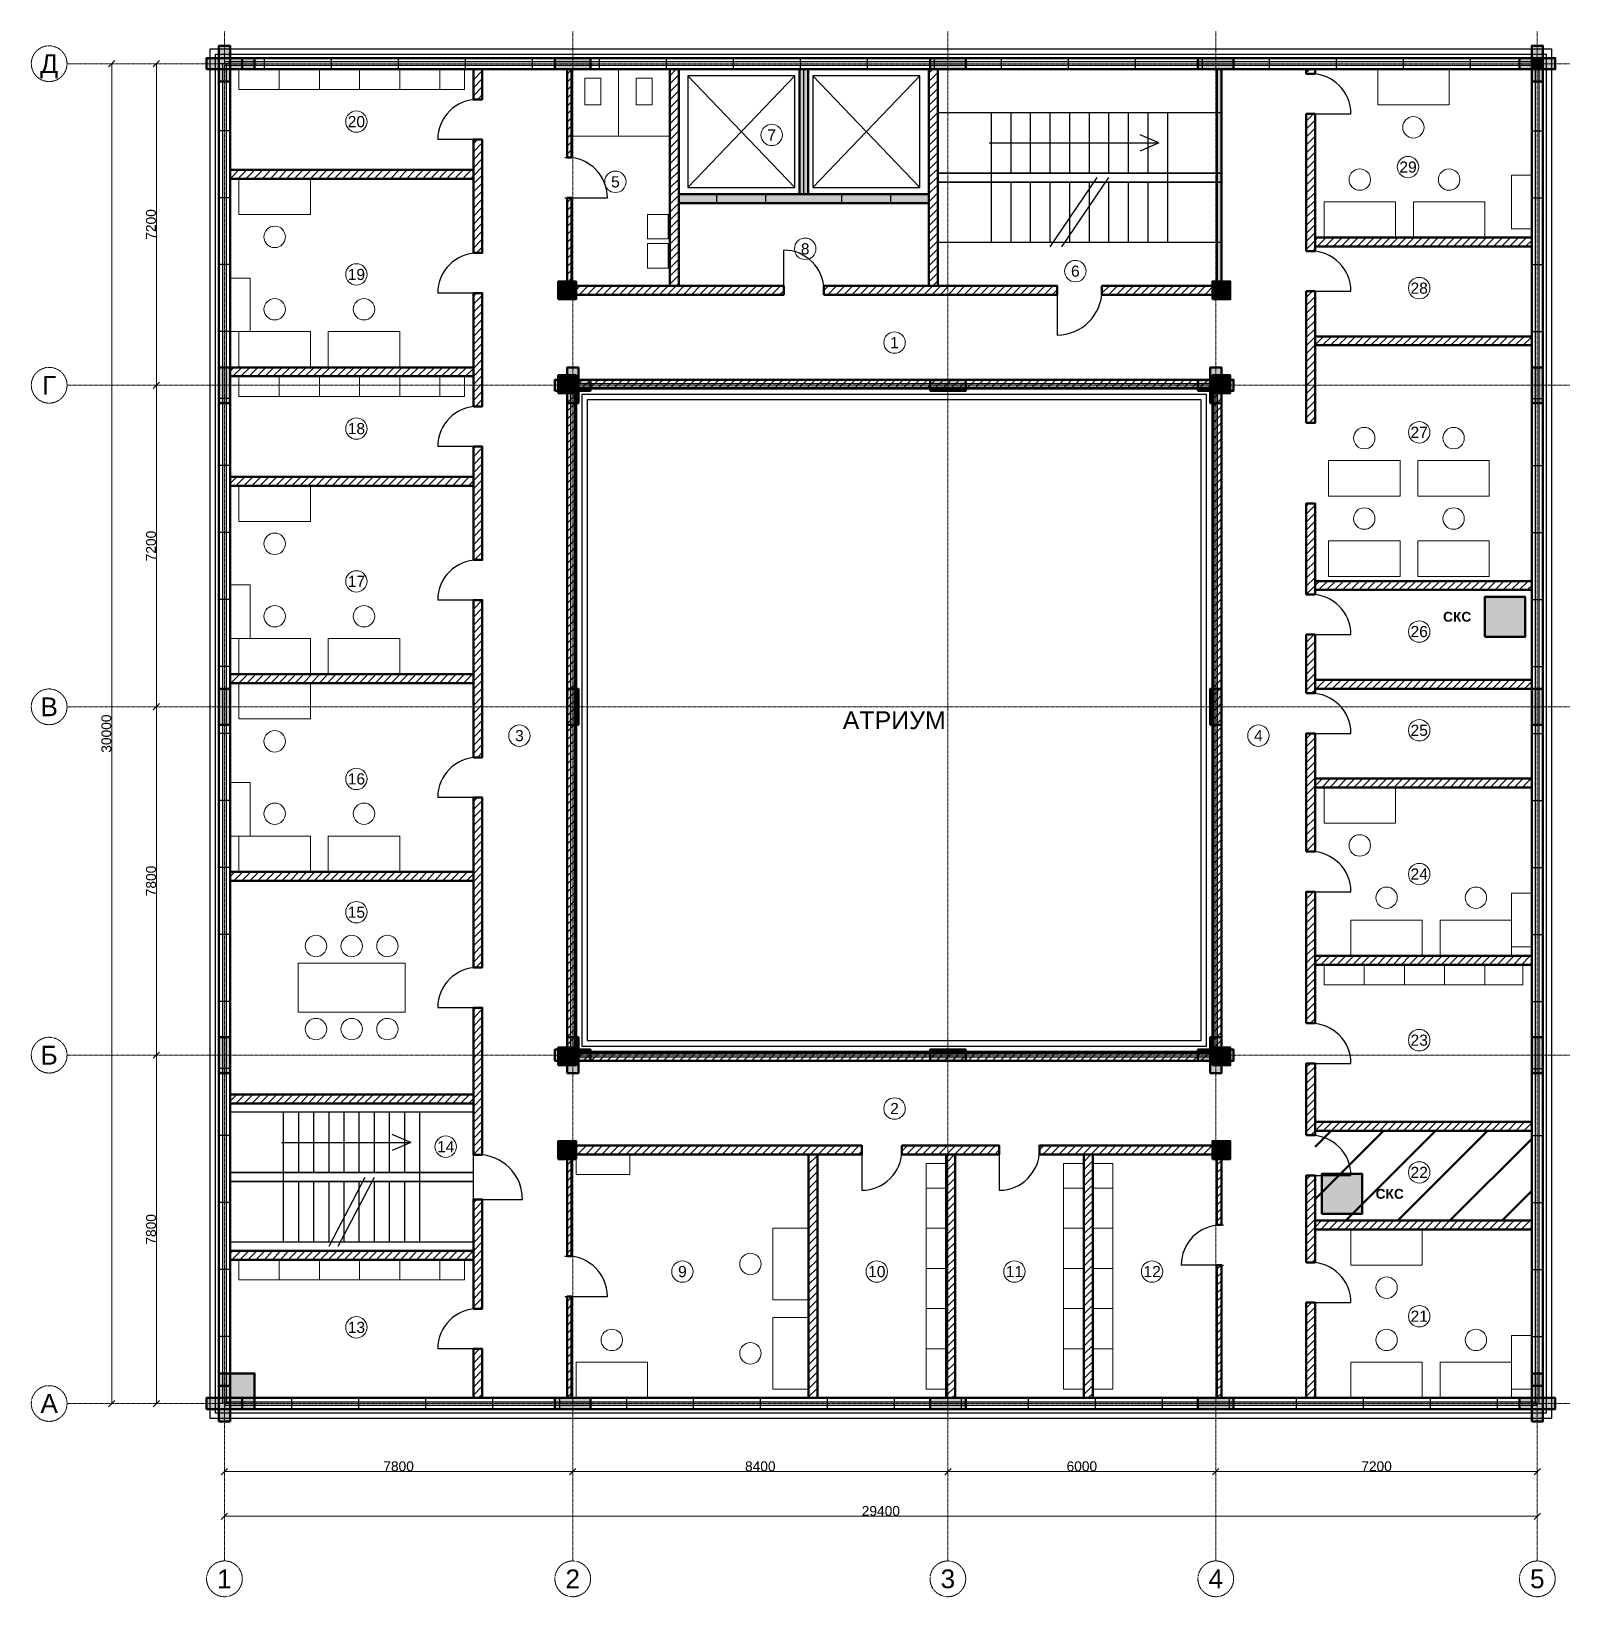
# Model space of a CAD drawing. Header units: millimetres. Extents: x -4325 to 30125, y -4325 to 30725.
import ezdxf
from ezdxf.enums import TextEntityAlignment as Align

# ---------------------------------------------------------------- set-up
doc = ezdxf.new("R2010")
doc.units = ezdxf.units.MM
doc.linetypes.add('CENTER2', pattern=[2.541, 1.587, -0.318, 0.318, -0.318])
for name, color, linetype, lineweight in [('A-ANNO-ROOM', 7, 'CONTINUOUS', 18), ('A-DIMS', 8, 'CONTINUOUS', 13), ('A-DOOR', 3, 'CONTINUOUS', 25), ('A-ELEV', 7, 'CONTINUOUS', 25), ('A-FACADE-PANEL', 8, 'CONTINUOUS', 25), ('A-FURN', 8, 'CONTINUOUS', 18), ('A-GLAZ-RIBBON', 5, 'CONTINUOUS', 25), ('A-GRID', 8, 'CENTER2', 13), ('A-HATCH', 9, 'CONTINUOUS', 9), ('A-OUTLINE', 7, 'CONTINUOUS', 50), ('A-SANI', 8, 'CONTINUOUS', 18), ('A-STAIR', 7, 'CONTINUOUS', 25), ('A-WALL-BLOCK', 9, 'CONTINUOUS', 50), ('A-WALL-RC', 7, 'CONTINUOUS', 50), ('E-SCS-RISER', 1, 'CONTINUOUS', 50), ('E-SERVER-ROOM', 1, 'CONTINUOUS', 50)]:
    doc.layers.add(name, color=color, linetype=linetype, lineweight=lineweight)
doc.styles.add('Arial', font='arial.ttf')
doc.styles.add('Arial-Bold', font='arialbd.ttf')
doc.styles.get("Standard").update_dxf_attribs({"font": 'arial.ttf'})

msp = doc.modelspace()

# ---------------------------------------------------------------- hatches: boundary and pattern name
at = {"layer": 'A-HATCH'}
h = msp.add_hatch(dxfattribs=at)
h.set_pattern_fill('ANSI31', scale=40)
h.paths.add_polyline_path([(5575, 29199), (5775, 29199), (5775, 29875), (5775, 29875), (5575, 29875), (5575, 29875)])
h = msp.add_hatch(dxfattribs=at)
h.set_pattern_fill('ANSI31', scale=40)
h.paths.add_polyline_path([(7675, 27900), (7775, 27900), (7775, 29875), (7775, 29875), (7675, 29875), (7675, 29875)])
h = msp.add_hatch(dxfattribs=at)
h.set_pattern_fill('ANSI31', scale=40)
h.paths.add_polyline_path([(9975, 25025), (10175, 25025), (10175, 29875), (10175, 29875), (9975, 29875), (9975, 29875)])
h = msp.add_hatch(dxfattribs=at)
h.set_pattern_fill('ANSI31', scale=40)
h.paths.add_polyline_path([(15775, 25025), (15975, 25025), (15975, 29875), (15975, 29875), (15775, 29875), (15775, 29875)])
h = msp.add_hatch(dxfattribs=at)
h.set_pattern_fill('ANSI31', scale=40)
h.paths.add_polyline_path([(24225, 29775), (24425, 29775), (24425, 29875), (24425, 29875), (24225, 29875), (24225, 29875)])
h = msp.add_hatch(dxfattribs=at)
h.set_pattern_fill('ANSI31', scale=40)
h.paths.add_polyline_path([(24225, 25805), (24425, 25805), (24425, 28875), (24225, 28875)])
h = msp.add_hatch(dxfattribs=at)
h.set_pattern_fill('ANSI31', scale=40)
h.paths.add_polyline_path([(5575, 25762), (5775, 25762), (5775, 28299), (5575, 28299)])
h = msp.add_hatch(dxfattribs=at)
h.set_pattern_fill('ANSI31', scale=40)
h.paths.add_polyline_path([(125, 27423), (125, 27423), (5575, 27423), (5575, 27623), (125, 27623), (125, 27623)])
h = msp.add_hatch(dxfattribs=at)
h.set_pattern_fill('ANSI31', scale=40)
h.paths.add_polyline_path([(7675, 25025), (7775, 25025), (7775, 27000), (7675, 27000)])
h = msp.add_hatch(dxfattribs=at)
h.set_pattern_fill('ANSI31', scale=40)
h.paths.add_polyline_path([(24425, 25905), (29275, 25905), (29275, 25905), (29275, 26105), (29275, 26105), (24425, 26105)])
h = msp.add_hatch(dxfattribs=at)
h.set_pattern_fill('ANSI31', scale=40)
h.paths.add_polyline_path([(7675, 24825), (12525, 24825), (12525, 25025), (7675, 25025)])
h = msp.add_hatch(dxfattribs=at)
h.set_pattern_fill('ANSI31', scale=40)
h.paths.add_polyline_path([(13425, 24825), (18650, 24825), (18650, 25025), (13425, 25025)])
h = msp.add_hatch(dxfattribs=at)
h.set_pattern_fill('ANSI31', scale=40)
h.paths.add_polyline_path([(19650, 24825), (22325, 24825), (22325, 25025), (19650, 25025)])
h = msp.add_hatch(dxfattribs=at)
h.set_pattern_fill('ANSI31', scale=40)
h.paths.add_polyline_path([(24225, 21955), (24425, 21955), (24425, 24905), (24225, 24905)])
h = msp.add_hatch(dxfattribs=at)
h.set_pattern_fill('ANSI31', scale=40)
h.paths.add_polyline_path([(5575, 22325.5), (5775, 22325.5), (5775, 24862), (5575, 24862)])
h = msp.add_hatch(dxfattribs=at)
h.set_pattern_fill('ANSI31', scale=40)
h.paths.add_polyline_path([(24425, 23694), (29275, 23694), (29275, 23694), (29275, 23894), (29275, 23894), (24425, 23894)])
h = msp.add_hatch(dxfattribs=at)
h.set_pattern_fill('ANSI31', scale=40)
h.paths.add_polyline_path([(125, 23001), (125, 23001), (5575, 23001), (5575, 23201), (125, 23201), (125, 23201)])
h = msp.add_hatch(dxfattribs=at)
h.set_pattern_fill('ANSI31', scale=40)
h.paths.add_polyline_path([(7675, 22725), (22325, 22725), (22325, 22925), (7675, 22925)])
h = msp.add_hatch(dxfattribs=at)
h.set_pattern_fill('ANSI31', scale=40)
h.paths.add_polyline_path([(7675, 7875), (7875, 7875), (7875, 22725), (7675, 22725)])
h = msp.add_hatch(dxfattribs=at)
h.set_pattern_fill('ANSI31', scale=40)
h.paths.add_polyline_path([(22125, 7875), (22325, 7875), (22325, 22725), (22125, 22725)])
h = msp.add_hatch(dxfattribs=at)
h.set_pattern_fill('ANSI31', scale=40)
h.paths.add_polyline_path([(5575, 18889), (5775, 18889), (5775, 21425.5), (5575, 21425.5)])
h = msp.add_hatch(dxfattribs=at)
h.set_pattern_fill('ANSI31', scale=40)
h.paths.add_polyline_path([(125, 20550), (125, 20550), (5575, 20550), (5575, 20750), (125, 20750), (125, 20750)])
h = msp.add_hatch(dxfattribs=at)
h.set_pattern_fill('ANSI31', scale=40)
h.paths.add_polyline_path([(24225, 18116), (24425, 18116), (24425, 20155), (24225, 20155)])
h = msp.add_hatch(dxfattribs=at)
h.set_pattern_fill('ANSI31', scale=40)
h.paths.add_polyline_path([(24425, 18216), (29275, 18216), (29275, 18216), (29275, 18416), (29275, 18416), (24425, 18416)])
h = msp.add_hatch(dxfattribs=at)
h.set_pattern_fill('ANSI31', scale=40)
h.paths.add_polyline_path([(5575, 14467), (5775, 14467), (5775, 17989), (5575, 17989)])
h = msp.add_hatch(dxfattribs=at)
h.set_pattern_fill('ANSI31', scale=40)
h.paths.add_polyline_path([(24225, 15905), (24425, 15905), (24425, 17216), (24225, 17216)])
h = msp.add_hatch(dxfattribs=at)
h.set_pattern_fill('ANSI31', scale=40)
h.paths.add_polyline_path([(125, 16128), (125, 16128), (5575, 16128), (5575, 16328), (125, 16328), (125, 16328)])
h = msp.add_hatch(dxfattribs=at)
h.set_pattern_fill('ANSI31', scale=40)
h.paths.add_polyline_path([(24425, 16005), (29275, 16005), (29275, 16005), (29275, 16205), (29275, 16205), (24425, 16205)])
h = msp.add_hatch(dxfattribs=at)
h.set_pattern_fill('ANSI31', scale=40)
h.paths.add_polyline_path([(24225, 12360), (24425, 12360), (24425, 15005), (24225, 15005)])
h = msp.add_hatch(dxfattribs=at)
h.set_pattern_fill('ANSI31', scale=40)
h.paths.add_polyline_path([(24425, 13795), (29275, 13795), (29275, 13795), (29275, 13995), (29275, 13995), (24425, 13995)])
h = msp.add_hatch(dxfattribs=at)
h.set_pattern_fill('ANSI31', scale=40)
h.paths.add_polyline_path([(5575, 9763.5), (5775, 9763.5), (5775, 13567), (5575, 13567)])
h = msp.add_hatch(dxfattribs=at)
h.set_pattern_fill('ANSI31', scale=40)
h.paths.add_polyline_path([(125, 11706), (125, 11706), (5575, 11706), (5575, 11906), (125, 11906), (125, 11906)])
h = msp.add_hatch(dxfattribs=at)
h.set_pattern_fill('ANSI31', scale=40)
h.paths.add_polyline_path([(24225, 8515.5), (24425, 8515.5), (24425, 11460), (24225, 11460)])
h = msp.add_hatch(dxfattribs=at)
h.set_pattern_fill('ANSI31', scale=40)
h.paths.add_polyline_path([(24425, 9825), (29275, 9825), (29275, 9825), (29275, 10025), (29275, 10025), (24425, 10025)])
h = msp.add_hatch(dxfattribs=at)
h.set_pattern_fill('ANSI31', scale=40)
h.paths.add_polyline_path([(5575, 5571), (5775, 5571), (5775, 8863.5), (5575, 8863.5)])
h = msp.add_hatch(dxfattribs=at)
h.set_pattern_fill('ANSI31', scale=40)
h.paths.add_polyline_path([(7675, 7675), (22325, 7675), (22325, 7875), (7675, 7875)])
h = msp.add_hatch(dxfattribs=at)
h.set_pattern_fill('ANSI31', scale=40)
h.paths.add_polyline_path([(24225, 6006), (24425, 6006), (24425, 7615.5), (24225, 7615.5)])
h = msp.add_hatch(dxfattribs=at)
h.set_pattern_fill('ANSI31', scale=40)
h.paths.add_polyline_path([(125, 6721), (125, 6721), (5575, 6721), (5575, 6921), (125, 6921), (125, 6921)])
h = msp.add_hatch(dxfattribs=at)
h.set_pattern_fill('ANSI31', scale=40)
h.paths.add_polyline_path([(24425, 6106), (29275, 6106), (29275, 6106), (29275, 6306), (29275, 6306), (24425, 6306)])
h = msp.add_hatch(dxfattribs=at)
h.set_pattern_fill('ANSI31', scale=40)
h.paths.add_polyline_path([(7675, 5575), (14270, 5575), (14270, 5775), (7675, 5775)])
h = msp.add_hatch(dxfattribs=at)
h.set_pattern_fill('ANSI31', scale=40)
h.paths.add_polyline_path([(15170, 5575), (17352, 5575), (17352, 5775), (15170, 5775)])
h = msp.add_hatch(dxfattribs=at)
h.set_pattern_fill('ANSI31', scale=40)
h.paths.add_polyline_path([(18252, 5575), (22325, 5575), (22325, 5775), (18252, 5775)])
h = msp.add_hatch(dxfattribs=at)
h.set_pattern_fill('ANSI31', scale=40)
h.paths.add_polyline_path([(7675, 3300), (7775, 3300), (7775, 5575), (7675, 5575)])
h = msp.add_hatch(dxfattribs=at)
h.set_pattern_fill('ANSI31', scale=40)
h.paths.add_polyline_path([(13079, 125), (13279, 125), (13279, 125), (13279, 5575), (13079, 5575), (13079, 125)])
h = msp.add_hatch(dxfattribs=at)
h.set_pattern_fill('ANSI31', scale=40)
h.paths.add_polyline_path([(16161, 125), (16361, 125), (16361, 125), (16361, 5575), (16161, 5575), (16161, 125)])
h = msp.add_hatch(dxfattribs=at)
h.set_pattern_fill('ANSI31', scale=40)
h.paths.add_polyline_path([(19243, 125), (19443, 125), (19443, 125), (19443, 5575), (19243, 5575), (19243, 125)])
h = msp.add_hatch(dxfattribs=at)
h.set_pattern_fill('ANSI31', scale=40)
h.paths.add_polyline_path([(22225, 4000), (22325, 4000), (22325, 5575), (22225, 5575)])
h = msp.add_hatch(dxfattribs=at)
h.set_pattern_fill('ANSI31', scale=40)
h.paths.add_polyline_path([(24225, 3160), (24425, 3160), (24425, 5106), (24225, 5106)])
h = msp.add_hatch(dxfattribs=at)
h.set_pattern_fill('ANSI31', scale=40)
h.paths.add_polyline_path([(5575, 2123), (5775, 2123), (5775, 4571), (5575, 4571)])
h = msp.add_hatch(dxfattribs=at)
h.set_pattern_fill('ANSI31', scale=40)
h.paths.add_polyline_path([(24425, 3895), (29275, 3895), (29275, 3895), (29275, 4095), (29275, 4095), (24425, 4095)])
h = msp.add_hatch(dxfattribs=at)
h.set_pattern_fill('ANSI31', scale=40)
h.paths.add_polyline_path([(125, 3221), (125, 3221), (5575, 3221), (5575, 3421), (125, 3421), (125, 3421)])
h = msp.add_hatch(dxfattribs=at)
h.set_pattern_fill('ANSI31', scale=40)
h.paths.add_polyline_path([(22225, 125), (22325, 125), (22325, 125), (22325, 3100), (22225, 3100), (22225, 125)])
h = msp.add_hatch(dxfattribs=at)
h.set_pattern_fill('ANSI31', scale=40)
h.paths.add_polyline_path([(7675, 125), (7775, 125), (7775, 125), (7775, 2400), (7675, 2400), (7675, 125)])
h = msp.add_hatch(dxfattribs=at)
h.set_pattern_fill('ANSI31', scale=40)
h.paths.add_polyline_path([(24225, 125), (24425, 125), (24425, 125), (24425, 2260), (24225, 2260), (24225, 125)])
h = msp.add_hatch(dxfattribs=at)
h.set_pattern_fill('ANSI31', scale=40)
h.paths.add_polyline_path([(5575, 125), (5775, 125), (5775, 125), (5775, 1223), (5575, 1223), (5575, 125)])
at = {"layer": 'A-WALL-RC'}
h = msp.add_hatch(color=7, dxfattribs=at)
h.dxf.hatch_style = 1
h.paths.add_polyline_path([(-125, 29600), (125, 29600), (125, 30400), (-125, 30400)])
h = msp.add_hatch(color=7, dxfattribs=at)
h.dxf.hatch_style = 1
h.paths.add_polyline_path([(29275, 29600), (29525, 29600), (29525, 30400), (29275, 30400)])
h = msp.add_hatch(color=7, dxfattribs=at)
h.dxf.hatch_style = 1
h.paths.add_polyline_path([(-400, 29875), (400, 29875), (400, 30125), (-400, 30125)])
h = msp.add_hatch(color=7, dxfattribs=at)
h.dxf.hatch_style = 1
h.paths.add_polyline_path([(-125, 29875), (675, 29875), (675, 30125), (-125, 30125)])
h = msp.add_hatch(color=7, dxfattribs=at)
h.dxf.hatch_style = 1
h.paths.add_polyline_path([(7400, 29875), (8200, 29875), (8200, 30125), (7400, 30125)])
h = msp.add_hatch(color=7, dxfattribs=at)
h.dxf.hatch_style = 1
h.paths.add_polyline_path([(12875, 27075), (13075, 27075), (13075, 29875), (13075, 29875), (12875, 29875), (12875, 29875)])
h = msp.add_hatch(color=7, dxfattribs=at)
h.dxf.hatch_style = 1
h.paths.add_polyline_path([(15800, 29875), (16600, 29875), (16600, 30125), (15800, 30125)])
h = msp.add_hatch(color=7, dxfattribs=at)
h.dxf.hatch_style = 1
h.paths.add_polyline_path([(21800, 29875), (22600, 29875), (22600, 30125), (21800, 30125)])
h = msp.add_hatch(color=7, dxfattribs=at)
h.dxf.hatch_style = 1
h.paths.add_polyline_path([(22225, 25025), (22325, 25025), (22325, 29875), (22325, 29875), (22225, 29875), (22225, 29875)])
h = msp.add_hatch(color=7, dxfattribs=at)
h.dxf.hatch_style = 1
h.paths.add_polyline_path([(29000, 29875), (29800, 29875), (29800, 30125), (29000, 30125)])
h = msp.add_hatch(color=7, dxfattribs=at)
h.dxf.hatch_style = 1
h.paths.add_polyline_path([(29275, 29875), (29525, 29875), (29525, 30125), (29275, 30125)])
h = msp.add_hatch(color=7, dxfattribs=at)
h.dxf.hatch_style = 1
h.paths.add_polyline_path([(10175, 26875), (15775, 26875), (15775, 27075), (10175, 27075)])
h = msp.add_hatch(color=7, dxfattribs=at)
h.dxf.hatch_style = 1
h.paths.add_polyline_path([(7475, 24725), (7875, 24725), (7875, 25125), (7475, 25125)])
h = msp.add_hatch(color=7, dxfattribs=at)
h.dxf.hatch_style = 1
h.paths.add_polyline_path([(22125, 24725), (22525, 24725), (22525, 25125), (22125, 25125)])
h = msp.add_hatch(color=7, dxfattribs=at)
h.dxf.hatch_style = 1
h.paths.add_polyline_path([(-125, 22400), (125, 22400), (125, 23200), (-125, 23200)])
h = msp.add_hatch(color=7, dxfattribs=at)
h.dxf.hatch_style = 1
h.paths.add_polyline_path([(7675, 22400), (7925, 22400), (7925, 23200), (7675, 23200)])
h = msp.add_hatch(color=7, dxfattribs=at)
h.dxf.hatch_style = 1
h.paths.add_polyline_path([(22075, 22400), (22325, 22400), (22325, 23200), (22075, 23200)])
h = msp.add_hatch(color=7, dxfattribs=at)
h.dxf.hatch_style = 1
h.paths.add_polyline_path([(29275, 22400), (29525, 22400), (29525, 23200), (29275, 23200)])
h = msp.add_hatch(color=7, dxfattribs=at)
h.dxf.hatch_style = 1
h.paths.add_polyline_path([(7400, 22675), (8200, 22675), (8200, 22925), (7400, 22925)])
h = msp.add_hatch(color=7, dxfattribs=at)
h.dxf.hatch_style = 1
h.paths.add_polyline_path([(7475, 22625), (7875, 22625), (7875, 23025), (7475, 23025)])
h = msp.add_hatch(color=7, dxfattribs=at)
h.dxf.hatch_style = 1
h.paths.add_polyline_path([(15800, 22675), (16600, 22675), (16600, 22925), (15800, 22925)])
h = msp.add_hatch(color=7, dxfattribs=at)
h.dxf.hatch_style = 1
h.paths.add_polyline_path([(21800, 22675), (22600, 22675), (22600, 22925), (21800, 22925)])
h = msp.add_hatch(color=7, dxfattribs=at)
h.dxf.hatch_style = 1
h.paths.add_polyline_path([(22125, 22625), (22525, 22625), (22525, 23025), (22125, 23025)])
h = msp.add_hatch(color=7, dxfattribs=at)
h.dxf.hatch_style = 1
h.paths.add_polyline_path([(-125, 15200), (125, 15200), (125, 16000), (-125, 16000)])
h = msp.add_hatch(color=7, dxfattribs=at)
h.dxf.hatch_style = 1
h.paths.add_polyline_path([(7675, 15200), (7925, 15200), (7925, 16000), (7675, 16000)])
h = msp.add_hatch(color=7, dxfattribs=at)
h.dxf.hatch_style = 1
h.paths.add_polyline_path([(22075, 15200), (22325, 15200), (22325, 16000), (22075, 16000)])
h = msp.add_hatch(color=7, dxfattribs=at)
h.dxf.hatch_style = 1
h.paths.add_polyline_path([(29275, 15200), (29525, 15200), (29525, 16000), (29275, 16000)])
h = msp.add_hatch(color=7, dxfattribs=at)
h.dxf.hatch_style = 1
h.paths.add_polyline_path([(-125, 7400), (125, 7400), (125, 8200), (-125, 8200)])
h = msp.add_hatch(color=7, dxfattribs=at)
h.dxf.hatch_style = 1
h.paths.add_polyline_path([(7675, 7400), (7925, 7400), (7925, 8200), (7675, 8200)])
h = msp.add_hatch(color=7, dxfattribs=at)
h.dxf.hatch_style = 1
h.paths.add_polyline_path([(22075, 7400), (22325, 7400), (22325, 8200), (22075, 8200)])
h = msp.add_hatch(color=7, dxfattribs=at)
h.dxf.hatch_style = 1
h.paths.add_polyline_path([(29275, 7400), (29525, 7400), (29525, 8200), (29275, 8200)])
h = msp.add_hatch(color=7, dxfattribs=at)
h.dxf.hatch_style = 1
h.paths.add_polyline_path([(7400, 7675), (8200, 7675), (8200, 7925), (7400, 7925)])
h = msp.add_hatch(color=7, dxfattribs=at)
h.dxf.hatch_style = 1
h.paths.add_polyline_path([(7475, 7575), (7875, 7575), (7875, 7975), (7475, 7975)])
h = msp.add_hatch(color=7, dxfattribs=at)
h.dxf.hatch_style = 1
h.paths.add_polyline_path([(15800, 7675), (16600, 7675), (16600, 7925), (15800, 7925)])
h = msp.add_hatch(color=7, dxfattribs=at)
h.dxf.hatch_style = 1
h.paths.add_polyline_path([(21800, 7675), (22600, 7675), (22600, 7925), (21800, 7925)])
h = msp.add_hatch(color=7, dxfattribs=at)
h.dxf.hatch_style = 1
h.paths.add_polyline_path([(22125, 7575), (22525, 7575), (22525, 7975), (22125, 7975)])
h = msp.add_hatch(color=7, dxfattribs=at)
h.dxf.hatch_style = 1
h.paths.add_polyline_path([(7475, 5475), (7875, 5475), (7875, 5875), (7475, 5875)])
h = msp.add_hatch(color=7, dxfattribs=at)
h.dxf.hatch_style = 1
h.paths.add_polyline_path([(22125, 5475), (22525, 5475), (22525, 5875), (22125, 5875)])
h = msp.add_hatch(color=7, dxfattribs=at)
h.dxf.hatch_style = 1
h.paths.add_polyline_path([(-125, -125), (675, -125), (675, 675), (-125, 675)])
h = msp.add_hatch(color=7, dxfattribs=at)
h.dxf.hatch_style = 1
h.paths.add_polyline_path([(-125, -400), (125, -400), (125, 400), (-125, 400)])
h = msp.add_hatch(color=7, dxfattribs=at)
h.dxf.hatch_style = 1
h.paths.add_polyline_path([(29275, -125), (29525, -125), (29525, 675), (29275, 675)])
h = msp.add_hatch(color=7, dxfattribs=at)
h.dxf.hatch_style = 1
h.paths.add_polyline_path([(29275, -400), (29525, -400), (29525, 400), (29275, 400)])
h = msp.add_hatch(color=7, dxfattribs=at)
h.dxf.hatch_style = 1
h.paths.add_polyline_path([(-400, -125), (400, -125), (400, 125), (-400, 125)])
h = msp.add_hatch(color=7, dxfattribs=at)
h.dxf.hatch_style = 1
h.paths.add_polyline_path([(7400, -125), (8200, -125), (8200, 125), (7400, 125)])
h = msp.add_hatch(color=7, dxfattribs=at)
h.dxf.hatch_style = 1
h.paths.add_polyline_path([(15800, -125), (16600, -125), (16600, 125), (15800, 125)])
h = msp.add_hatch(color=7, dxfattribs=at)
h.dxf.hatch_style = 1
h.paths.add_polyline_path([(21800, -125), (22600, -125), (22600, 125), (21800, 125)])
h = msp.add_hatch(color=7, dxfattribs=at)
h.dxf.hatch_style = 1
h.paths.add_polyline_path([(29000, -125), (29800, -125), (29800, 125), (29000, 125)])
at = {"layer": 'E-SCS-RISER'}
h = msp.add_hatch(color=7, dxfattribs=at)
h.dxf.hatch_style = 1
h.paths.add_polyline_path([(28225, 17166), (29125, 17166), (29125, 18066), (28225, 18066)])
h = msp.add_hatch(color=7, dxfattribs=at)
h.dxf.hatch_style = 1
h.paths.add_polyline_path([(24575, 4245), (25475, 4245), (25475, 5145), (24575, 5145)])
at = {"layer": 'E-SERVER-ROOM'}
h = msp.add_hatch(dxfattribs=at)
h.set_pattern_fill('ANSI31', scale=260)
h.paths.add_polyline_path([(24425, 4095), (29275, 4095), (29275, 6106), (24425, 6106)])

# ---------------------------------------------------------------- linework, layer by layer
at = {"layer": 'A-ANNO-ROOM'}
for centre in [(2955, 28703), (12255, 28405), (26505, 27685), (8755, 27355), (13005, 25855), (19055, 25355), (2955, 25281), (26755, 24974), (15005, 23755), (2955, 21830), (26755, 21746), (2955, 18408), (26755, 17285), (6605, 14955), (23155, 14955), (26755, 15075), (2955, 13986), (26755, 11855), (2955, 11001), (26755, 8136), (15005, 6605), (4955, 5751), (26755, 5175), (10255, 2955), (14609, 2955), (17691, 2955), (20773, 2955), (26755, 1955), (2955, 1705)]:
    msp.add_circle(centre, 240, dxfattribs=at)
at = {"layer": 'A-DIMS'}
for p, q in [((-2595.71, 29929.29), (-2454.29, 30070.71)), ((-2525, 0), (-2525, 30000)), ((-1595.71, 29929.29), (-1454.29, 30070.71)), ((-1525, 22800), (-1525, 30000)), ((-1595.71, 22729.29), (-1454.29, 22870.71)), ((-1595.71, 22729.29), (-1454.29, 22870.71)), ((-1525, 15600), (-1525, 22800)), ((-1595.71, 15529.29), (-1454.29, 15670.71)), ((-1595.71, 15529.29), (-1454.29, 15670.71)), ((-1525, 7800), (-1525, 15600)), ((-1595.71, 7729.29), (-1454.29, 7870.71)), ((-1595.71, 7729.29), (-1454.29, 7870.71)), ((-1525, 0), (-1525, 7800)), ((-2595.71, -70.71), (-2454.29, 70.71)), ((-1595.71, -70.71), (-1454.29, 70.71)), ((-70.71, -1595.71), (70.71, -1454.29)), ((0, -1525), (7800, -1525)), ((7729.29, -1595.71), (7870.71, -1454.29)), ((7729.29, -1595.71), (7870.71, -1454.29)), ((7800, -1525), (16200, -1525)), ((16129.29, -1595.71), (16270.71, -1454.29)), ((16129.29, -1595.71), (16270.71, -1454.29)), ((16200, -1525), (22200, -1525)), ((22129.29, -1595.71), (22270.71, -1454.29)), ((22129.29, -1595.71), (22270.71, -1454.29)), ((22200, -1525), (29400, -1525)), ((29329.29, -1595.71), (29470.71, -1454.29)), ((-70.71, -2595.71), (70.71, -2454.29)), ((0, -2525), (29400, -2525)), ((29329.29, -2595.71), (29470.71, -2454.29))]:
    msp.add_line(p, q, dxfattribs=at)
at = {"layer": 'A-DOOR'}
for p, q in [((24225, 29775), (24425, 29775)), ((5575, 29199), (5775, 29199)), ((24225, 28875), (24425, 28875)), ((24325, 28875), (25225, 28875)), ((5675, 28299), (4775, 28299)), ((5575, 28299), (5775, 28299)), ((7625, 27900), (7725, 27900)), ((7625, 27000), (7725, 27000)), ((7675, 27000), (8575, 27000)), ((11025, 26875), (11025, 27075)), ((12125, 26875), (12125, 27075)), ((13825, 26875), (13825, 27075)), ((14925, 26875), (14925, 27075)), ((5575, 25762), (5775, 25762)), ((12525, 24925), (12525, 25825)), ((24225, 25805), (24425, 25805)), ((12525, 24825), (12525, 25025)), ((13425, 24825), (13425, 25025)), ((18650, 24825), (18650, 25025)), ((18650, 24925), (18650, 23925)), ((19650, 24825), (19650, 25025)), ((24225, 24905), (24425, 24905)), ((24325, 24905), (25225, 24905)), ((5675, 24862), (4775, 24862)), ((5575, 24862), (5775, 24862)), ((5575, 22325.5), (5775, 22325.5)), ((24225, 21955), (24425, 21955)), ((5675, 21425.5), (4775, 21425.5)), ((5575, 21425.5), (5775, 21425.5)), ((24225, 20155), (24425, 20155)), ((5575, 18889), (5775, 18889)), ((5675, 17989), (4775, 17989)), ((5575, 17989), (5775, 17989)), ((24225, 18116), (24425, 18116)), ((24225, 17216), (24425, 17216)), ((24325, 17216), (25225, 17216)), ((24225, 15905), (24425, 15905)), ((24225, 15005), (24425, 15005)), ((24325, 15005), (25225, 15005)), ((5575, 14467), (5775, 14467)), ((5675, 13567), (4775, 13567)), ((5575, 13567), (5775, 13567)), ((24225, 12360), (24425, 12360)), ((24225, 11460), (24425, 11460)), ((24325, 11460), (25225, 11460)), ((5575, 9763.5), (5775, 9763.5)), ((5675, 8863.5), (4775, 8863.5)), ((5575, 8863.5), (5775, 8863.5)), ((24225, 8515.5), (24425, 8515.5)), ((24225, 7615.5), (24425, 7615.5)), ((24325, 7615.5), (25225, 7615.5)), ((24225, 6006), (24425, 6006)), ((14270, 5575), (14270, 5775)), ((14270, 5675), (14270, 4775)), ((15170, 5575), (15170, 5775)), ((17352, 5575), (17352, 5775)), ((17352, 5675), (17352, 4775)), ((18252, 5575), (18252, 5775)), ((5575, 5571), (5775, 5571)), ((24225, 5106), (24425, 5106)), ((24325, 5106), (25225, 5106)), ((5575, 4571), (5775, 4571)), ((5675, 4571), (6675, 4571)), ((22275, 4000), (22375, 4000)), ((7625, 3300), (7725, 3300)), ((24225, 3160), (24425, 3160)), ((22325, 3100), (21425, 3100)), ((22275, 3100), (22375, 3100)), ((5575, 2123), (5775, 2123)), ((7625, 2400), (7725, 2400)), ((7675, 2400), (8575, 2400)), ((24225, 2260), (24425, 2260)), ((24325, 2260), (25225, 2260)), ((5675, 1223), (4775, 1223)), ((5575, 1223), (5775, 1223))]:
    msp.add_line(p, q, dxfattribs=at)
for centre, radius, start, end in [((24325, 28875), 900, 0, 90), ((5675, 28299), 900, 90, 180), ((7675, 27000), 900, 0, 90), ((5675, 24862), 900, 90, 180), ((12525, 24925), 900, 0, 90), ((24325, 24905), 900, 0, 90), ((18650, 24925), 1000, -90, 0), ((5675, 21425.5), 900, 90, 180), ((5675, 17989), 900, 90, 180), ((24325, 17216), 900, 0, 90), ((24325, 15005), 900, 0, 90), ((5675, 13567), 900, 90, 180), ((24325, 11460), 900, 0, 90), ((5675, 8863.5), 900, 90, 180), ((24325, 7615.5), 900, 0, 90), ((24325, 5106), 900, 0, 90), ((14270, 5675), 900, -90, 0), ((17352, 5675), 900, -90, 0), ((5675, 4571), 1000, 0, 90), ((22325, 3100), 900, 90, 180), ((7675, 2400), 900, 0, 90), ((24325, 2260), 900, 0, 90), ((5675, 1223), 900, 90, 180)]:
    msp.add_arc(centre, radius, start, end, dxfattribs=at)
at = {"layer": 'A-ELEV'}
for p, q in [((12975, 27075), (12975, 29875)), ((10375, 27225), (12775, 29725)), ((10375, 29725), (12775, 27225)), ((13175, 27225), (15575, 29725)), ((13175, 29725), (15575, 27225))]:
    msp.add_line(p, q, dxfattribs=at)
for points in [[(10375, 27225), (12775, 27225), (12775, 29725), (10375, 29725)], [(13175, 27225), (15575, 27225), (15575, 29725), (13175, 29725)]]:
    msp.add_lwpolyline(points, close=True, dxfattribs=at)
at = {"layer": 'A-FACADE-PANEL'}
for points in [[(-325, -325), (29725, -325), (29725, 30325), (-325, 30325)], [(-205, -205), (29605, -205), (29605, 30205), (-205, 30205)], [(8005, 8005), (21995, 8005), (21995, 22595), (8005, 22595)], [(8125, 8125), (21875, 8125), (21875, 22475), (8125, 22475)]]:
    msp.add_lwpolyline(points, close=True, dxfattribs=at)
at = {"layer": 'A-FURN'}
for p, q in [((1225, 29425), (1225, 29875)), ((2125, 29425), (2125, 29875)), ((3025, 29425), (3025, 29875)), ((3925, 29425), (3925, 29875)), ((4825, 29425), (4825, 29875)), ((1225, 22551), (1225, 23001)), ((2125, 22551), (2125, 23001)), ((3025, 22551), (3025, 23001)), ((3925, 22551), (3925, 23001)), ((4825, 22551), (4825, 23001)), ((25525, 9375), (25525, 9825)), ((26425, 9375), (26425, 9825)), ((27325, 9375), (27325, 9825)), ((28225, 9375), (28225, 9825)), ((15711, 4825), (16161, 4825)), ((18793, 4825), (19243, 4825)), ((19443, 4825), (19893, 4825)), ((15711, 3925), (16161, 3925)), ((18793, 3925), (19243, 3925)), ((19443, 3925), (19893, 3925)), ((1225, 2771), (1225, 3221)), ((2125, 2771), (2125, 3221)), ((3025, 2771), (3025, 3221)), ((3925, 2771), (3925, 3221)), ((4825, 2771), (4825, 3221)), ((15711, 3025), (16161, 3025)), ((18793, 3025), (19243, 3025)), ((19443, 3025), (19893, 3025)), ((15711, 2125), (16161, 2125)), ((18793, 2125), (19243, 2125)), ((19443, 2125), (19893, 2125)), ((15711, 1225), (16161, 1225)), ((18793, 1225), (19243, 1225)), ((19443, 1225), (19893, 1225))]:
    msp.add_line(p, q, dxfattribs=at)
for points in [[(325, 29425), (5375, 29425), (5375, 29875), (325, 29875)], [(25825, 29075), (27425, 29075), (27425, 29875), (25825, 29875)], [(325, 26623), (1925, 26623), (1925, 27423), (325, 27423)], [(28825, 26305), (29275, 26305), (29275, 27505), (28825, 27505)], [(24625, 26105), (26225, 26105), (26225, 26905), (24625, 26905)], [(26625, 26105), (28225, 26105), (28225, 26905), (26625, 26905)], [(125, 24001), (575, 24001), (575, 25201), (125, 25201)], [(325, 23201), (1925, 23201), (1925, 24001), (325, 24001)], [(2325, 23201), (3925, 23201), (3925, 24001), (2325, 24001)], [(325, 22551), (5375, 22551), (5375, 23001), (325, 23001)], [(24725, 20316), (26325, 20316), (26325, 21116), (24725, 21116)], [(26725, 20316), (28325, 20316), (28325, 21116), (26725, 21116)], [(325, 19750), (1925, 19750), (1925, 20550), (325, 20550)], [(24725, 18516), (26325, 18516), (26325, 19316), (24725, 19316)], [(26725, 18516), (28325, 18516), (28325, 19316), (26725, 19316)], [(125, 17128), (575, 17128), (575, 18328), (125, 18328)], [(325, 16328), (1925, 16328), (1925, 17128), (325, 17128)], [(2325, 16328), (3925, 16328), (3925, 17128), (2325, 17128)], [(325, 15328), (1925, 15328), (1925, 16128), (325, 16128)], [(125, 12706), (575, 12706), (575, 13906), (125, 13906)], [(24625, 12995), (26225, 12995), (26225, 13795), (24625, 13795)], [(325, 11906), (1925, 11906), (1925, 12706), (325, 12706)], [(2325, 11906), (3925, 11906), (3925, 12706), (2325, 12706)], [(28825, 10225), (29275, 10225), (29275, 11425), (28825, 11425)], [(25225, 10025), (26825, 10025), (26825, 10825), (25225, 10825)], [(27225, 10025), (28825, 10025), (28825, 10825), (27225, 10825)], [(1650, 8763.5), (4050, 8763.5), (4050, 9863.5), (1650, 9863.5)], [(24625, 9375), (29075, 9375), (29075, 9825), (24625, 9825)], [(7875, 5125), (9075, 5125), (9075, 5575), (7875, 5575)], [(15711, 325), (16161, 325), (16161, 5375), (15711, 5375)], [(18793, 325), (19243, 325), (19243, 5375), (18793, 5375)], [(19443, 325), (19893, 325), (19893, 5375), (19443, 5375)], [(12279, 2325), (13079, 2325), (13079, 3925), (12279, 3925)], [(25225, 3095), (26825, 3095), (26825, 3895), (25225, 3895)], [(325, 2771), (5375, 2771), (5375, 3221), (325, 3221)], [(12279, 325), (13079, 325), (13079, 1925), (12279, 1925)], [(28825, 325), (29275, 325), (29275, 1525), (28825, 1525)], [(7875, 125), (9475, 125), (9475, 925), (7875, 925)], [(25225, 125), (26825, 125), (26825, 925), (25225, 925)], [(27225, 125), (28825, 125), (28825, 925), (27225, 925)]]:
    msp.add_lwpolyline(points, close=True, dxfattribs=at)
for centre in [(26625, 28575), (25425, 27405), (27425, 27405), (1125, 26123), (1125, 24501), (3125, 24501), (25525, 21616), (27525, 21616), (25525, 19816), (27525, 19816), (1125, 19250), (1125, 17628), (3125, 17628), (1125, 14828), (1125, 13206), (3125, 13206), (25425, 12495), (26025, 11325), (28025, 11325), (2050, 10243.5), (2850, 10243.5), (3650, 10243.5), (2050, 8383.5), (2850, 8383.5), (3650, 8383.5), (11779, 3125), (26025, 2595), (8675, 1425), (26025, 1425), (28025, 1425), (11779, 1125)]:
    msp.add_circle(centre, 240, dxfattribs=at)
at = {"layer": 'A-GLAZ-RIBBON'}
for p, q in [((125, 30000), (-125, 30000)), ((-40, 30000), (-40, 0)), ((29400, 30040), (0, 30040)), ((29400, 29960), (0, 29960)), ((40, 30000), (40, 0)), ((900, 29875), (900, 30125)), ((2400, 29875), (2400, 30125)), ((3900, 29875), (3900, 30125)), ((5400, 29875), (5400, 30125)), ((6900, 29875), (6900, 30125)), ((8400, 29875), (8400, 30125)), ((9900, 29875), (9900, 30125)), ((11400, 29875), (11400, 30125)), ((12900, 29875), (12900, 30125)), ((14400, 29875), (14400, 30125)), ((15900, 29875), (15900, 30125)), ((17400, 29875), (17400, 30125)), ((18900, 29875), (18900, 30125)), ((20400, 29875), (20400, 30125)), ((21900, 29875), (21900, 30125)), ((23400, 29875), (23400, 30125)), ((24900, 29875), (24900, 30125)), ((26400, 29875), (26400, 30125)), ((27900, 29875), (27900, 30125)), ((29275, 30000), (29525, 30000)), ((29360, 0), (29360, 30000)), ((29400, 29875), (29400, 30125)), ((29440, 0), (29440, 30000)), ((125, 28500), (-125, 28500)), ((29275, 28500), (29525, 28500)), ((125, 27000), (-125, 27000)), ((29275, 27000), (29525, 27000)), ((125, 25500), (-125, 25500)), ((29275, 25500), (29525, 25500)), ((125, 24000), (-125, 24000)), ((29275, 24000), (29525, 24000)), ((7760, 7800), (7760, 22800)), ((7800, 22840), (22200, 22840)), ((7840, 7800), (7840, 22800)), ((22160, 7800), (22160, 22800)), ((22240, 7800), (22240, 22800)), ((125, 22500), (-125, 22500)), ((7800, 22760), (22200, 22760)), ((29275, 22500), (29525, 22500)), ((125, 21000), (-125, 21000)), ((29275, 21000), (29525, 21000)), ((125, 19500), (-125, 19500)), ((29275, 19500), (29525, 19500)), ((125, 18000), (-125, 18000)), ((29275, 18000), (29525, 18000)), ((125, 16500), (-125, 16500)), ((29275, 16500), (29525, 16500)), ((125, 15000), (-125, 15000)), ((29275, 15000), (29525, 15000)), ((125, 13500), (-125, 13500)), ((29275, 13500), (29525, 13500)), ((125, 12000), (-125, 12000)), ((29275, 12000), (29525, 12000)), ((125, 10500), (-125, 10500)), ((29275, 10500), (29525, 10500)), ((125, 9000), (-125, 9000)), ((29275, 9000), (29525, 9000)), ((7800, 7840), (22200, 7840)), ((7800, 7760), (22200, 7760)), ((125, 7500), (-125, 7500)), ((29275, 7500), (29525, 7500)), ((125, 6000), (-125, 6000)), ((29275, 6000), (29525, 6000)), ((125, 4500), (-125, 4500)), ((29275, 4500), (29525, 4500)), ((125, 3000), (-125, 3000)), ((29275, 3000), (29525, 3000)), ((125, 1500), (-125, 1500)), ((29275, 1500), (29525, 1500)), ((125, 0), (-125, 0)), ((0, 125), (0, -125)), ((0, 40), (29400, 40)), ((1500, 125), (1500, -125)), ((3000, 125), (3000, -125)), ((4500, 125), (4500, -125)), ((6000, 125), (6000, -125)), ((7500, 125), (7500, -125)), ((9000, 125), (9000, -125)), ((10500, 125), (10500, -125)), ((12000, 125), (12000, -125)), ((13500, 125), (13500, -125)), ((15000, 125), (15000, -125)), ((16500, 125), (16500, -125)), ((18000, 125), (18000, -125)), ((19500, 125), (19500, -125)), ((21000, 125), (21000, -125)), ((22500, 125), (22500, -125)), ((24000, 125), (24000, -125)), ((25500, 125), (25500, -125)), ((27000, 125), (27000, -125)), ((28500, 125), (28500, -125)), ((29275, 0), (29525, 0)), ((0, -40), (29400, -40))]:
    msp.add_line(p, q, dxfattribs=at)
at = {"layer": 'A-GRID'}
for p, q in [((0, -3525), (0, 30725)), ((7800, -3525), (7800, 30725)), ((16200, -3525), (16200, 30725)), ((22200, -3525), (22200, 30725)), ((29400, -3525), (29400, 30725)), ((-3525, 30000), (30125, 30000)), ((-3525, 22800), (30125, 22800)), ((-3525, 15600), (30125, 15600)), ((-3525, 7800), (30125, 7800)), ((-3525, 0), (30125, 0))]:
    msp.add_line(p, q, dxfattribs=at)
for centre in [(-3925, 30000), (-3925, 22800), (-3925, 15600), (-3925, 7800), (-3925, 0), (0, -3925), (7800, -3925), (16200, -3925), (22200, -3925), (29400, -3925)]:
    msp.add_circle(centre, 400, dxfattribs=at)
at = {"layer": 'A-OUTLINE'}
for points in [[(-125, -125), (29525, -125), (29525, 30125), (-125, 30125)], [(125, 125), (29275, 125), (29275, 29875), (125, 29875)], [(7675, 7675), (22325, 7675), (22325, 22925), (7675, 22925)]]:
    msp.add_lwpolyline(points, close=True, dxfattribs=at)
at = {"layer": 'A-SANI'}
for points in [[(7675, 28375), (8825, 28375), (8825, 29875), (7675, 29875)], [(8825, 28375), (9975, 28375), (9975, 29875), (8825, 29875)], [(8070, 29075), (8430, 29075), (8430, 29675), (8070, 29675)], [(9220, 29075), (9580, 29075), (9580, 29675), (9220, 29675)], [(9475, 26075), (9935, 26075), (9935, 26625), (9475, 26625)], [(9475, 25425), (9935, 25425), (9935, 25975), (9475, 25975)]]:
    msp.add_lwpolyline(points, close=True, dxfattribs=at)
at = {"layer": 'A-STAIR'}
for p, q in [((17175, 26000), (17175, 28900)), ((17613.89, 27550), (17613.89, 28900)), ((18052.78, 27550), (18052.78, 28900)), ((18491.67, 27550), (18491.67, 28900)), ((18930.56, 27550), (18930.56, 28900)), ((19369.44, 27550), (19369.44, 28900)), ((19808.33, 27550), (19808.33, 28900)), ((20247.22, 27550), (20247.22, 28900)), ((20686.11, 27550), (20686.11, 28900)), ((21125, 27550), (21125, 28900)), ((21125, 26000), (21125, 28900)), ((20925, 28225), (20505, 28405)), ((17125, 28225), (20925, 28225)), ((20925, 28225), (20505, 28045)), ((17613.89, 26000), (17613.89, 27350)), ((18052.78, 26000), (18052.78, 27350)), ((18491.67, 25900), (19545, 27450)), ((18491.67, 26000), (18491.67, 27350)), ((18755, 25900), (19808.33, 27450)), ((18930.56, 26000), (18930.56, 27350)), ((19369.44, 26000), (19369.44, 27350)), ((19808.33, 26000), (19808.33, 27350)), ((20247.22, 26000), (20247.22, 27350)), ((20686.11, 26000), (20686.11, 27350)), ((21125, 26000), (21125, 27350)), ((1325, 3621), (1325, 6521)), ((1663.89, 5171), (1663.89, 6521)), ((2002.78, 5171), (2002.78, 6521)), ((2341.67, 5171), (2341.67, 6521)), ((2680.56, 5171), (2680.56, 6521)), ((3019.44, 5171), (3019.44, 6521)), ((3358.33, 5171), (3358.33, 6521)), ((3697.22, 5171), (3697.22, 6521)), ((4036.11, 5171), (4036.11, 6521)), ((4375, 5171), (4375, 6521)), ((4375, 3621), (4375, 6521)), ((4175, 5846), (3755, 6026)), ((1275, 5846), (4175, 5846)), ((4175, 5846), (3755, 5666)), ((1663.89, 3621), (1663.89, 4971)), ((2002.78, 3621), (2002.78, 4971)), ((2341.67, 3521), (3155, 5071)), ((2341.67, 3621), (2341.67, 4971)), ((2545, 3521), (3358.33, 5071)), ((2680.56, 3621), (2680.56, 4971)), ((3019.44, 3621), (3019.44, 4971)), ((3358.33, 3621), (3358.33, 4971)), ((3697.22, 3621), (3697.22, 4971)), ((4036.11, 3621), (4036.11, 4971)), ((4375, 3621), (4375, 4971))]:
    msp.add_line(p, q, dxfattribs=at)
for points in [[(15975, 27550), (22325, 27550), (22325, 28900), (15975, 28900)], [(15975, 27350), (22325, 27350), (22325, 27550), (15975, 27550)], [(15975, 26000), (22325, 26000), (22325, 27350), (15975, 27350)], [(125, 5171), (5575, 5171), (5575, 6521), (125, 6521)], [(125, 4971), (5575, 4971), (5575, 5171), (125, 5171)], [(125, 3621), (5575, 3621), (5575, 4971), (125, 4971)]]:
    msp.add_lwpolyline(points, close=True, dxfattribs=at)
at = {"layer": 'A-WALL-BLOCK'}
for points in [[(5575, 29199), (5775, 29199), (5775, 29875), (5775, 29875), (5575, 29875), (5575, 29875)], [(7675, 27900), (7775, 27900), (7775, 29875), (7775, 29875), (7675, 29875), (7675, 29875)], [(9975, 25025), (10175, 25025), (10175, 29875), (10175, 29875), (9975, 29875), (9975, 29875)], [(15775, 25025), (15975, 25025), (15975, 29875), (15975, 29875), (15775, 29875), (15775, 29875)], [(24225, 29775), (24425, 29775), (24425, 29875), (24425, 29875), (24225, 29875), (24225, 29875)], [(24225, 25805), (24425, 25805), (24425, 28875), (24225, 28875)], [(5575, 25762), (5775, 25762), (5775, 28299), (5575, 28299)], [(125, 27423), (125, 27423), (5575, 27423), (5575, 27623), (125, 27623), (125, 27623)], [(7675, 25025), (7775, 25025), (7775, 27000), (7675, 27000)], [(24425, 25905), (29275, 25905), (29275, 25905), (29275, 26105), (29275, 26105), (24425, 26105)], [(7675, 24825), (12525, 24825), (12525, 25025), (7675, 25025)], [(13425, 24825), (18650, 24825), (18650, 25025), (13425, 25025)], [(19650, 24825), (22325, 24825), (22325, 25025), (19650, 25025)], [(24225, 21955), (24425, 21955), (24425, 24905), (24225, 24905)], [(5575, 22325.5), (5775, 22325.5), (5775, 24862), (5575, 24862)], [(24425, 23694), (29275, 23694), (29275, 23694), (29275, 23894), (29275, 23894), (24425, 23894)], [(125, 23001), (125, 23001), (5575, 23001), (5575, 23201), (125, 23201), (125, 23201)], [(7675, 22725), (22325, 22725), (22325, 22925), (7675, 22925)], [(7675, 7875), (7875, 7875), (7875, 22725), (7675, 22725)], [(22125, 7875), (22325, 7875), (22325, 22725), (22125, 22725)], [(5575, 18889), (5775, 18889), (5775, 21425.5), (5575, 21425.5)], [(125, 20550), (125, 20550), (5575, 20550), (5575, 20750), (125, 20750), (125, 20750)], [(24225, 18116), (24425, 18116), (24425, 20155), (24225, 20155)], [(24425, 18216), (29275, 18216), (29275, 18216), (29275, 18416), (29275, 18416), (24425, 18416)], [(5575, 14467), (5775, 14467), (5775, 17989), (5575, 17989)], [(24225, 15905), (24425, 15905), (24425, 17216), (24225, 17216)], [(125, 16128), (125, 16128), (5575, 16128), (5575, 16328), (125, 16328), (125, 16328)], [(24425, 16005), (29275, 16005), (29275, 16005), (29275, 16205), (29275, 16205), (24425, 16205)], [(24225, 12360), (24425, 12360), (24425, 15005), (24225, 15005)], [(24425, 13795), (29275, 13795), (29275, 13795), (29275, 13995), (29275, 13995), (24425, 13995)], [(5575, 9763.5), (5775, 9763.5), (5775, 13567), (5575, 13567)], [(125, 11706), (125, 11706), (5575, 11706), (5575, 11906), (125, 11906), (125, 11906)], [(24225, 8515.5), (24425, 8515.5), (24425, 11460), (24225, 11460)], [(24425, 9825), (29275, 9825), (29275, 9825), (29275, 10025), (29275, 10025), (24425, 10025)], [(5575, 5571), (5775, 5571), (5775, 8863.5), (5575, 8863.5)], [(7675, 7675), (22325, 7675), (22325, 7875), (7675, 7875)], [(24225, 6006), (24425, 6006), (24425, 7615.5), (24225, 7615.5)], [(125, 6721), (125, 6721), (5575, 6721), (5575, 6921), (125, 6921), (125, 6921)], [(24425, 6106), (29275, 6106), (29275, 6106), (29275, 6306), (29275, 6306), (24425, 6306)], [(7675, 5575), (14270, 5575), (14270, 5775), (7675, 5775)], [(15170, 5575), (17352, 5575), (17352, 5775), (15170, 5775)], [(18252, 5575), (22325, 5575), (22325, 5775), (18252, 5775)], [(7675, 3300), (7775, 3300), (7775, 5575), (7675, 5575)], [(13079, 125), (13279, 125), (13279, 125), (13279, 5575), (13079, 5575), (13079, 125)], [(16161, 125), (16361, 125), (16361, 125), (16361, 5575), (16161, 5575), (16161, 125)], [(19243, 125), (19443, 125), (19443, 125), (19443, 5575), (19243, 5575), (19243, 125)], [(22225, 4000), (22325, 4000), (22325, 5575), (22225, 5575)], [(24225, 3160), (24425, 3160), (24425, 5106), (24225, 5106)], [(5575, 2123), (5775, 2123), (5775, 4571), (5575, 4571)], [(24425, 3895), (29275, 3895), (29275, 3895), (29275, 4095), (29275, 4095), (24425, 4095)], [(125, 3221), (125, 3221), (5575, 3221), (5575, 3421), (125, 3421), (125, 3421)], [(22225, 125), (22325, 125), (22325, 125), (22325, 3100), (22225, 3100), (22225, 125)], [(7675, 125), (7775, 125), (7775, 125), (7775, 2400), (7675, 2400), (7675, 125)], [(24225, 125), (24425, 125), (24425, 125), (24425, 2260), (24225, 2260), (24225, 125)], [(5575, 125), (5775, 125), (5775, 125), (5775, 1223), (5575, 1223), (5575, 125)]]:
    msp.add_lwpolyline(points, close=True, dxfattribs=at)
at = {"layer": 'A-WALL-RC'}
for points in [[(-125, 29600), (125, 29600), (125, 30400), (-125, 30400)], [(29275, 29600), (29525, 29600), (29525, 30400), (29275, 30400)], [(-400, 29875), (400, 29875), (400, 30125), (-400, 30125)], [(-125, 29875), (675, 29875), (675, 30125), (-125, 30125)], [(7400, 29875), (8200, 29875), (8200, 30125), (7400, 30125)], [(12875, 27075), (13075, 27075), (13075, 29875), (13075, 29875), (12875, 29875), (12875, 29875)], [(15800, 29875), (16600, 29875), (16600, 30125), (15800, 30125)], [(21800, 29875), (22600, 29875), (22600, 30125), (21800, 30125)], [(22225, 25025), (22325, 25025), (22325, 29875), (22325, 29875), (22225, 29875), (22225, 29875)], [(29000, 29875), (29800, 29875), (29800, 30125), (29000, 30125)], [(29275, 29875), (29525, 29875), (29525, 30125), (29275, 30125)], [(10175, 26875), (15775, 26875), (15775, 27075), (10175, 27075)], [(7475, 24725), (7875, 24725), (7875, 25125), (7475, 25125)], [(22125, 24725), (22525, 24725), (22525, 25125), (22125, 25125)], [(-125, 22400), (125, 22400), (125, 23200), (-125, 23200)], [(7675, 22400), (7925, 22400), (7925, 23200), (7675, 23200)], [(22075, 22400), (22325, 22400), (22325, 23200), (22075, 23200)], [(29275, 22400), (29525, 22400), (29525, 23200), (29275, 23200)], [(7400, 22675), (8200, 22675), (8200, 22925), (7400, 22925)], [(7475, 22625), (7875, 22625), (7875, 23025), (7475, 23025)], [(15800, 22675), (16600, 22675), (16600, 22925), (15800, 22925)], [(21800, 22675), (22600, 22675), (22600, 22925), (21800, 22925)], [(22125, 22625), (22525, 22625), (22525, 23025), (22125, 23025)], [(-125, 15200), (125, 15200), (125, 16000), (-125, 16000)], [(7675, 15200), (7925, 15200), (7925, 16000), (7675, 16000)], [(22075, 15200), (22325, 15200), (22325, 16000), (22075, 16000)], [(29275, 15200), (29525, 15200), (29525, 16000), (29275, 16000)], [(-125, 7400), (125, 7400), (125, 8200), (-125, 8200)], [(7675, 7400), (7925, 7400), (7925, 8200), (7675, 8200)], [(22075, 7400), (22325, 7400), (22325, 8200), (22075, 8200)], [(29275, 7400), (29525, 7400), (29525, 8200), (29275, 8200)], [(7400, 7675), (8200, 7675), (8200, 7925), (7400, 7925)], [(7475, 7575), (7875, 7575), (7875, 7975), (7475, 7975)], [(15800, 7675), (16600, 7675), (16600, 7925), (15800, 7925)], [(21800, 7675), (22600, 7675), (22600, 7925), (21800, 7925)], [(22125, 7575), (22525, 7575), (22525, 7975), (22125, 7975)], [(7475, 5475), (7875, 5475), (7875, 5875), (7475, 5875)], [(22125, 5475), (22525, 5475), (22525, 5875), (22125, 5875)], [(-125, -125), (675, -125), (675, 675), (-125, 675)], [(-125, -400), (125, -400), (125, 400), (-125, 400)], [(29275, -125), (29525, -125), (29525, 675), (29275, 675)], [(29275, -400), (29525, -400), (29525, 400), (29275, 400)], [(-400, -125), (400, -125), (400, 125), (-400, 125)], [(7400, -125), (8200, -125), (8200, 125), (7400, 125)], [(15800, -125), (16600, -125), (16600, 125), (15800, 125)], [(21800, -125), (22600, -125), (22600, 125), (21800, 125)], [(29000, -125), (29800, -125), (29800, 125), (29000, 125)]]:
    msp.add_lwpolyline(points, close=True, dxfattribs=at)
at = {"layer": 'E-SCS-RISER'}
for points in [[(28225, 17166), (29125, 17166), (29125, 18066), (28225, 18066)], [(24575, 4245), (25475, 4245), (25475, 5145), (24575, 5145)]]:
    msp.add_lwpolyline(points, close=True, dxfattribs=at)

# ---------------------------------------------------------------- texts
at = {"layer": 'A-ANNO-ROOM'}
for s, p in [('20', (2955, 28703)), ('7', (12255, 28405)), ('29', (26505, 27685)), ('5', (8755, 27355)), ('8', (13005, 25855)), ('19', (2955, 25281)), ('6', (19055, 25355)), ('28', (26755, 24974)), ('1', (15005, 23755)), ('18', (2955, 21830)), ('27', (26755, 21746)), ('17', (2955, 18408)), ('26', (26755, 17285)), ('3', (6605, 14955)), ('4', (23155, 14955)), ('25', (26755, 15075)), ('16', (2955, 13986)), ('24', (26755, 11855)), ('15', (2955, 11001)), ('23', (26755, 8136)), ('2', (15005, 6605)), ('14', (4955, 5751)), ('22', (26755, 5175)), ('9', (10255, 2955)), ('10', (14609, 2955)), ('11', (17691, 2955)), ('12', (20773, 2955)), ('13', (2955, 1705)), ('21', (26755, 1955))]:
    msp.add_text(s, height=250, dxfattribs=at).set_placement(p, align=Align.MIDDLE_CENTER)
at = {"layer": 'A-ANNO-ROOM', "style": 'Arial'}
msp.add_text('АТРИУМ', height=400, dxfattribs=at).set_placement((15000, 15300), align=Align.MIDDLE_CENTER)
at = {"layer": 'A-DIMS'}
for s, p in [('7200', (-1645, 26400)), ('7200', (-1645, 19200)), ('30000', (-2645, 15000)), ('7800', (-1645, 11700)), ('7800', (-1645, 3900))]:
    msp.add_text(s, height=220, rotation=90, dxfattribs=at).set_placement(p, align=Align.MIDDLE_CENTER)
for s, p in [('7800', (3900, -1405)), ('8400', (12000, -1405)), ('6000', (19200, -1405)), ('7200', (25800, -1405)), ('29400', (14700, -2405))]:
    msp.add_text(s, height=220, dxfattribs=at).set_placement(p, align=Align.MIDDLE_CENTER)
at = {"layer": 'A-GRID'}
for s, p in [('Д', (-3925, 30000)), ('Г', (-3925, 22800)), ('В', (-3925, 15600)), ('Б', (-3925, 7800)), ('А', (-3925, 0)), ('1', (0, -3925)), ('2', (7800, -3925)), ('3', (16200, -3925)), ('4', (22200, -3925)), ('5', (29400, -3925))]:
    msp.add_text(s, height=420, dxfattribs=at).set_placement(p, align=Align.MIDDLE_CENTER)
at = {"layer": 'E-SCS-RISER', "style": 'Arial-Bold'}
for p in [(27605, 17616), (26095, 4695)]:
    msp.add_text('СКС', height=220, dxfattribs=at).set_placement(p, align=Align.MIDDLE_CENTER)

doc.saveas('drawing.dxf')
